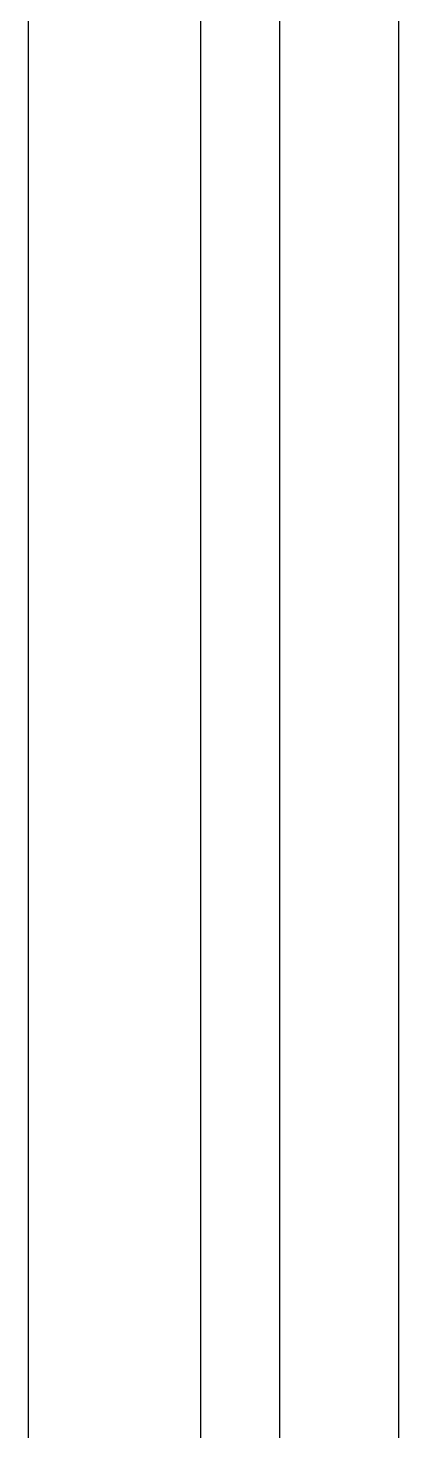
# Model space of a CAD drawing. Extents: x 9631 to 10472, y -18721 to -18126.
# Drawn here: x 10348.25 to 10352.45, y -18409.58 to -18393.64 of the extents above; entities that cross this region are included whole.
import ezdxf

# ---------------------------------------------------------------- set-up
doc = ezdxf.new("R2010")
doc.units = 0
doc.header["$MEASUREMENT"] = 0
doc.layers.get('0').update_dxf_attribs({"linetype": 'CONTINUOUS', "lineweight": 13})
doc.layers.add('벽', color=2, linetype='CONTINUOUS')

msp = doc.modelspace()

# ---------------------------------------------------------------- linework, layer by layer
msp.add_rational_spline([(10352.453, -18387.554), (10352.453, -18411.231), (10352.453, -18434.399)], [1, 0.995343336056, 1], degree=2)
at = {"lineweight": -3}
for points, weights in [([(10348.246, -18388.883), (10348.246, -18410.888), (10348.246, -18432.519)], [1, 0.99588300834, 1]), ([(10350.2, -18388.928), (10350.2, -18411.031), (10350.2, -18432.69)], [1, 0.995918992806, 1]), ([(10351.098, -18388.94), (10351.098, -18411.096), (10351.098, -18432.807)], [1, 0.995918158624, 1])]:
    msp.add_rational_spline(points, weights, degree=2, dxfattribs=at)
at = {"layer": '벽'}
msp.add_line((10352.453, -18642.342), (10352.453, -18179.611), dxfattribs=at)

doc.saveas('drawing.dxf')
